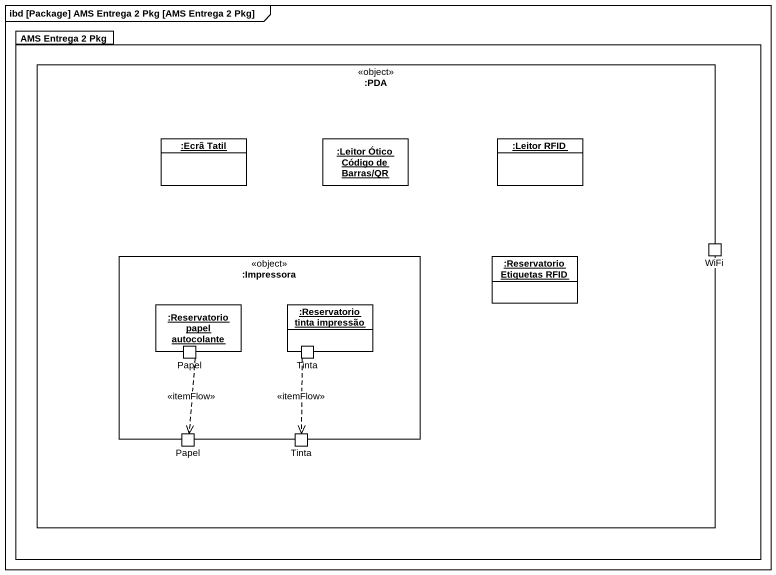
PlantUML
@startuml
mainframe ibd [Package] AMS Entrega 2 Pkg [AMS Entrega 2 Pkg]
allowmixing
hide circle
hide empty members
package "AMS Entrega 2 Pkg" as AMS_Entrega_2_Pkg {
  rectangle ":PDA" as PDA <<object>> {
    object ":Ecrã Tatil" as Ecrã_Tatil
    object ":Leitor Ótico Código de Barras/QR" as Leitor_Ótico_Código_de
    object ":Leitor RFID" as Leitor_RFID
    rectangle ":Impressora" as Impressora <<object>> {
      rectangle ":Reservatorio papel autocolante" as Reservatorio_papel <<object>> {
        port Papel
      }
      rectangle ":Reservatorio tinta impressão" as Reservatorio_tinta_impressão <<object>> {
        port Tinta
      }
      port "Papel" as Papel_2
      port "Tinta" as Tinta_2
    }
    object ":Reservatorio Etiquetas RFID" as Reservatorio_Etiquetas_RFID
    port WiFi
  }
}
Papel ..> Papel_2 : <<itemFlow>>
Tinta ..> Tinta_2 : <<itemFlow>>
@enduml
